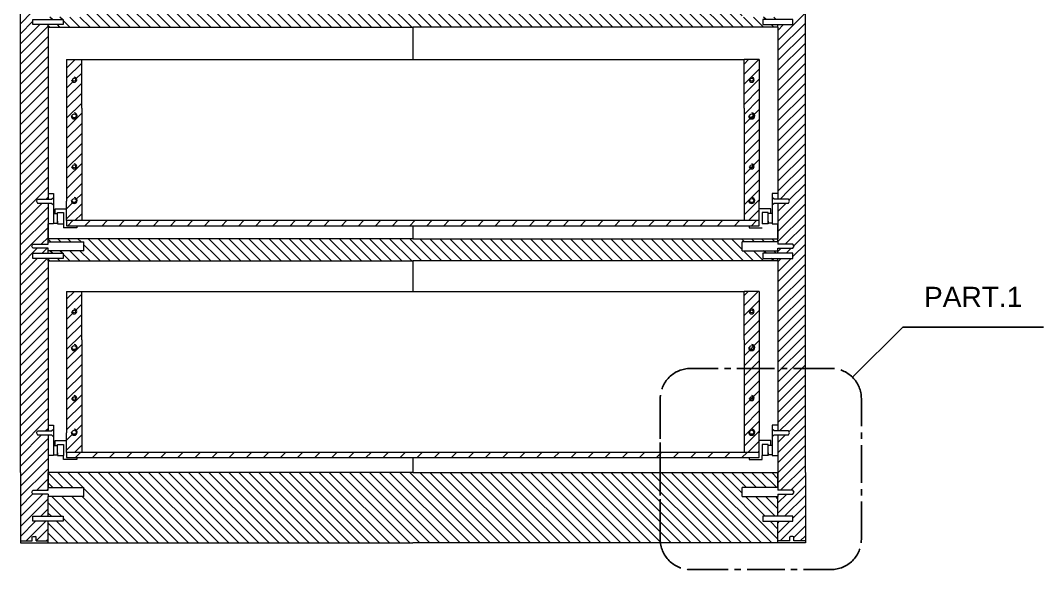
# Model space of a CAD drawing. Header units: millimetres. Extents: x -1335 to 2991, y -7 to 1980.
# Drawn here: x 1386.3 to 1488, y 1447.7 to 1502.4 of the extents above; entities that cross this region are included whole.
import ezdxf
from ezdxf.enums import TextEntityAlignment as Align

# ---------------------------------------------------------------- set-up
doc = ezdxf.new("R2010")
doc.units = ezdxf.units.MM
doc.linetypes.add('CENTER2', pattern=[1.125, 0.75, -0.125, 0.125, -0.125])
doc.layers.get('0').update_dxf_attribs({"color": 8})
doc.layers.add('A-SECT A-MCUT', color=7, linetype='Continuous', lineweight=35)
doc.layers.add('Campiture', color=1, linetype='Continuous')
doc.layers.add('Incastri', color=4, linetype='Continuous')
doc.styles.add('ARIAL', font='Arial.ttf')
pattern_1 = [(45, (952.657, 1390.4219), (-0.85, 0.85), [])]

# ---------------------------------------------------------------- blocks, each defined once
blk = doc.blocks.new('retino 2')
at = {"color": 175, "linetype": 'Continuous'}
for p, q in [((510.41, 33.59), (508.94, 35.06)), ((511.41, 33.59), (509.91, 35.09)), ((512.41, 33.59), (510.91, 35.09)), ((518.91, 28.09), (511.91, 35.09)), ((519.91, 28.09), (512.91, 35.09)), ((520.91, 28.09), (513.91, 35.09)), ((521.91, 28.09), (514.91, 35.09)), ((522.91, 28.09), (515.91, 35.09)), ((523.91, 28.09), (516.91, 35.09)), ((524.91, 28.09), (517.91, 35.09)), ((525.91, 28.09), (518.91, 35.09)), ((526.91, 28.09), (519.91, 35.09)), ((527.91, 28.09), (520.91, 35.09)), ((528.91, 28.09), (521.91, 35.09)), ((529.91, 28.09), (522.91, 35.09)), ((530.91, 28.09), (523.91, 35.09)), ((531.91, 28.09), (524.91, 35.09)), ((532.91, 28.09), (525.91, 35.09)), ((533.91, 28.09), (526.91, 35.09)), ((534.91, 28.09), (527.91, 35.09)), ((535.91, 28.09), (528.91, 35.09)), ((536.91, 28.09), (529.91, 35.09)), ((537.91, 28.09), (530.91, 35.09)), ((538.91, 28.09), (531.91, 35.09)), ((539.91, 28.09), (532.91, 35.09)), ((540.91, 28.09), (533.91, 35.09)), ((541.91, 28.09), (534.91, 35.09)), ((542.91, 28.09), (535.91, 35.09)), ((543.91, 28.09), (536.91, 35.09)), ((544.91, 28.09), (537.91, 35.09)), ((545.91, 28.09), (538.91, 35.09)), ((546.91, 28.09), (539.91, 35.09)), ((547.91, 28.09), (540.91, 35.09)), ((548.91, 28.09), (541.91, 35.09)), ((549.91, 28.09), (542.91, 35.09)), ((550.91, 28.09), (543.91, 35.09)), ((551.91, 28.09), (544.91, 35.09)), ((552.91, 28.09), (545.91, 35.09)), ((553.91, 28.09), (546.91, 35.09)), ((554.91, 28.09), (547.91, 35.09)), ((555.91, 28.09), (548.91, 35.09)), ((556.91, 28.09), (549.91, 35.09)), ((557.91, 28.09), (550.91, 35.09)), ((558.91, 28.09), (551.91, 35.09)), ((559.91, 28.09), (552.91, 35.09)), ((560.91, 28.09), (553.91, 35.09)), ((561.91, 28.09), (554.91, 35.09)), ((562.91, 28.09), (555.91, 35.09)), ((563.91, 28.09), (556.91, 35.09)), ((564.91, 28.09), (557.91, 35.09)), ((565.91, 28.09), (558.91, 35.09)), ((566.91, 28.09), (559.91, 35.09)), ((567.91, 28.09), (560.91, 35.09)), ((568.91, 28.09), (561.91, 35.09)), ((569.91, 28.09), (562.91, 35.09)), ((570.91, 28.09), (563.91, 35.09)), ((571.91, 28.09), (564.91, 35.09)), ((572.91, 28.09), (565.91, 35.09)), ((573.91, 28.09), (566.91, 35.09)), ((574.91, 28.09), (567.91, 35.09)), ((575.91, 28.09), (568.91, 35.09)), ((576.91, 28.09), (569.91, 35.09)), ((577.91, 28.09), (570.91, 35.09)), ((578.91, 28.09), (571.91, 35.09)), ((579.91, 28.09), (572.91, 35.09)), ((580.91, 28.09), (573.91, 35.09)), ((581.53, 28.46), (574.91, 35.09)), ((577.97, 33.02), (575.91, 35.09)), ((578.41, 33.59), (576.91, 35.09)), ((579.41, 33.59), (577.91, 35.09)), ((580.41, 33.59), (578.91, 35.09)), ((581.41, 33.59), (579.91, 35.09)), ((581.53, 34.46), (580.91, 35.09)), ((509.41, 33.59), (508.94, 34.06)), ((513.91, 28.09), (509.31, 32.69)), ((514.91, 28.09), (510.31, 32.69)), ((515.91, 28.09), (511.31, 32.69)), ((516.91, 28.09), (512.31, 32.69)), ((517.91, 28.09), (512.5, 33.5)), ((580.26, 30.74), (578.31, 32.69)), ((581.26, 30.74), (579.31, 32.69)), ((581.53, 31.46), (580.31, 32.69)), ((581.53, 32.46), (581.31, 32.69)), ((510.26, 30.74), (508.94, 32.06)), ((509.26, 30.74), (508.94, 31.06)), ((512.91, 28.09), (510.44, 30.56)), ((510.91, 28.09), (508.94, 30.06)), ((511.91, 28.09), (509.76, 30.24)), ((581.53, 29.46), (580.76, 30.24)), ((509.91, 28.09), (508.94, 29.06))]:
    blk.add_line(p, q, dxfattribs=at)
blk = doc.blocks.new('retino 1')
at = {"color": 175, "linetype": 'Continuous'}
for p, q in [((318.13, 159.67), (317.86, 159.94)), ((319.13, 159.67), (318.83, 159.97)), ((320.13, 159.67), (319.83, 159.97)), ((321.13, 159.67), (320.83, 159.97)), ((324.03, 157.77), (321.83, 159.97)), ((325.03, 157.77), (322.83, 159.97)), ((326.03, 157.77), (323.83, 159.97)), ((327.03, 157.77), (324.83, 159.97)), ((328.03, 157.77), (325.83, 159.97)), ((329.03, 157.77), (326.83, 159.97)), ((330.03, 157.77), (327.83, 159.97)), ((331.03, 157.77), (328.83, 159.97)), ((332.03, 157.77), (329.83, 159.97)), ((333.03, 157.77), (330.83, 159.97)), ((334.03, 157.77), (331.83, 159.97)), ((335.03, 157.77), (332.83, 159.97)), ((336.03, 157.77), (333.83, 159.97)), ((337.03, 157.77), (334.83, 159.97)), ((338.03, 157.77), (335.83, 159.97)), ((339.03, 157.77), (336.83, 159.97)), ((340.03, 157.77), (337.83, 159.97)), ((341.03, 157.77), (338.83, 159.97)), ((342.03, 157.77), (339.83, 159.97)), ((343.03, 157.77), (340.83, 159.97)), ((344.03, 157.77), (341.83, 159.97)), ((345.03, 157.77), (342.83, 159.97)), ((346.03, 157.77), (343.83, 159.97)), ((347.03, 157.77), (344.83, 159.97)), ((348.03, 157.77), (345.83, 159.97)), ((349.03, 157.77), (346.83, 159.97)), ((350.03, 157.77), (347.83, 159.97)), ((351.03, 157.77), (348.83, 159.97)), ((352.03, 157.77), (349.83, 159.97)), ((353.03, 157.77), (350.83, 159.97)), ((354.03, 157.77), (351.83, 159.97)), ((355.03, 157.77), (352.83, 159.97)), ((356.03, 157.77), (353.83, 159.97)), ((357.03, 157.77), (354.83, 159.97)), ((358.03, 157.77), (355.83, 159.97)), ((359.03, 157.77), (356.83, 159.97)), ((360.03, 157.77), (357.83, 159.97)), ((361.03, 157.77), (358.83, 159.97)), ((362.03, 157.77), (359.83, 159.97)), ((363.03, 157.77), (360.83, 159.97)), ((364.03, 157.77), (361.83, 159.97)), ((365.03, 157.77), (362.83, 159.97)), ((366.03, 157.77), (363.83, 159.97)), ((367.03, 157.77), (364.83, 159.97)), ((368.03, 157.77), (365.83, 159.97)), ((369.03, 157.77), (366.83, 159.97)), ((370.03, 157.77), (367.83, 159.97)), ((371.03, 157.77), (368.83, 159.97)), ((372.03, 157.77), (369.83, 159.97)), ((373.03, 157.77), (370.83, 159.97)), ((374.03, 157.77), (371.83, 159.97)), ((375.03, 157.77), (372.83, 159.97)), ((376.03, 157.77), (373.83, 159.97)), ((377.03, 157.77), (374.83, 159.97)), ((378.03, 157.77), (375.83, 159.97)), ((379.03, 157.77), (376.83, 159.97)), ((380.03, 157.77), (377.83, 159.97)), ((381.03, 157.77), (378.83, 159.97)), ((382.03, 157.77), (379.83, 159.97)), ((383.03, 157.77), (380.83, 159.97)), ((384.03, 157.77), (381.83, 159.97)), ((385.03, 157.77), (382.83, 159.97)), ((386.03, 157.77), (383.83, 159.97)), ((387.03, 157.77), (384.83, 159.97)), ((386.89, 158.9), (385.83, 159.97)), ((387.13, 159.67), (386.83, 159.97)), ((388.13, 159.67), (387.83, 159.97)), ((389.13, 159.67), (388.83, 159.97)), ((390.13, 159.67), (389.83, 159.97)), ((318.28, 158.52), (318.03, 158.77)), ((319.28, 158.52), (319.03, 158.77)), ((321.03, 157.77), (320.03, 158.77)), ((322.03, 157.77), (321.03, 158.77)), ((323.03, 157.77), (321.42, 159.38)), ((388.03, 157.77), (387.03, 158.77)), ((389.03, 157.77), (388.03, 158.77)), ((389.28, 158.52), (389.03, 158.77)), ((390.28, 158.52), (390.03, 158.77)), ((318.03, 157.77), (317.86, 157.94)), ((319.03, 157.77), (318.78, 158.02)), ((320.03, 157.77), (319.36, 158.44)), ((390.03, 157.77), (389.78, 158.02))]:
    blk.add_line(p, q, dxfattribs=at)

msp = doc.modelspace()

# ---------------------------------------------------------------- hatches: boundary and pattern name
at = {"layer": 'Campiture'}
h = msp.add_hatch(dxfattribs=at)
h.set_pattern_fill('JIS_WOOD', color=256, scale=1.7)
h.set_pattern_definition(pattern_1)
h.paths.add_polyline_path([(1459.74, 1482.44), (1458.74, 1482.44), (1458.24, 1482.44), (1392.35, 1482.44), (1391.85, 1482.44), (1390.85, 1482.44), (1390.85, 1482.34), (1390.85, 1481.94), (1459.74, 1481.94)])
h = msp.add_hatch(dxfattribs=at)
h.set_pattern_fill('JIS_WOOD', color=256, scale=1.7)
h.set_pattern_definition(pattern_1)
h.paths.add_polyline_path([(1392.35, 1459.39), (1391.85, 1459.39), (1390.85, 1459.39), (1390.85, 1459.09), (1390.85, 1458.89), (1459.74, 1458.89), (1459.74, 1459.39), (1458.74, 1459.39), (1458.24, 1459.39)])

# ---------------------------------------------------------------- linework, layer by layer
for p, q in [((1386.26, 1457.39), (1386.26, 1550.39)), ((1464.34, 1457.39), (1464.34, 1550.39)), ((1389, 1501.69), (1389, 1501.94)), ((1389, 1501.69), (1389, 1501.94)), ((1389, 1501.69), (1425.3, 1501.69)), ((1389, 1501.69), (1389, 1485.14)), ((1461.59, 1501.69), (1425.3, 1501.69)), ((1425.3, 1501.69), (1425.3, 1498.46)), ((1461.59, 1501.69), (1461.59, 1501.94)), ((1461.59, 1501.69), (1461.59, 1501.94)), ((1461.59, 1501.69), (1461.59, 1485.54)), ((1390.85, 1498.46), (1392.35, 1498.46)), ((1390.85, 1498.46), (1390.85, 1484.39)), ((1392.35, 1493.64), (1392.35, 1498.46)), ((1392.35, 1498.46), (1458.24, 1498.46)), ((1459.74, 1498.46), (1458.24, 1498.46)), ((1458.24, 1493.64), (1458.24, 1498.46)), ((1459.74, 1498.46), (1459.74, 1484.39)), ((1392.35, 1493.64), (1392.35, 1482.84)), ((1458.24, 1493.64), (1458.24, 1482.84)), ((1389, 1485.14), (1389, 1484.57)), ((1389, 1485.14), (1389.55, 1485.14)), ((1389.55, 1485.14), (1389.55, 1482.14)), ((1461.04, 1485.14), (1461.04, 1482.14)), ((1461.59, 1485.14), (1461.04, 1485.14)), ((1461.59, 1485.54), (1461.59, 1485.14)), ((1461.59, 1485.14), (1461.59, 1484.57)), ((1389, 1484.17), (1389, 1480.64)), ((1390.85, 1482.44), (1390.85, 1484.39)), ((1459.74, 1482.44), (1459.74, 1484.39)), ((1461.59, 1484.17), (1461.59, 1480.64)), ((1389.55, 1483.14), (1389.95, 1483.14)), ((1389.7, 1483.14), (1389.7, 1483.63)), ((1389.7, 1483.63), (1390.85, 1483.63)), ((1389.95, 1482.39), (1389.95, 1483.24)), ((1389.95, 1482.14), (1389.95, 1483.24)), ((1389.95, 1483.24), (1390.55, 1483.24)), ((1390.55, 1483.24), (1390.55, 1482.14)), ((1392.35, 1482.84), (1392.35, 1482.64)), ((1458.24, 1482.84), (1458.24, 1482.64)), ((1460.89, 1483.63), (1459.74, 1483.63)), ((1460.04, 1483.24), (1460.04, 1482.14)), ((1460.64, 1483.24), (1460.04, 1483.24)), ((1460.64, 1482.39), (1460.64, 1483.24)), ((1460.64, 1482.14), (1460.64, 1483.24)), ((1461.04, 1483.14), (1460.64, 1483.14)), ((1460.89, 1483.14), (1460.89, 1483.63)), ((1389.55, 1482.14), (1389, 1482.14)), ((1389, 1480.64), (1389, 1482.14)), ((1389.55, 1482.14), (1389.55, 1482.19)), ((1389.55, 1482.19), (1389.95, 1482.19)), ((1389.95, 1482.39), (1389.95, 1482.14)), ((1389.95, 1482.14), (1390.55, 1482.14)), ((1390.55, 1482.14), (1390.55, 1481.74)), ((1391.85, 1481.74), (1390.55, 1481.74)), ((1391.85, 1481.94), (1391.85, 1481.74)), ((1392.35, 1482.64), (1392.35, 1482.44)), ((1425.3, 1481.94), (1425.3, 1480.64)), ((1458.24, 1482.64), (1458.24, 1482.44)), ((1458.74, 1481.94), (1458.74, 1481.74)), ((1458.74, 1481.74), (1460.04, 1481.74)), ((1460.64, 1482.14), (1460.04, 1482.14)), ((1460.64, 1482.39), (1460.64, 1482.14)), ((1461.04, 1482.19), (1460.64, 1482.19)), ((1461.04, 1482.14), (1461.59, 1482.14)), ((1461.59, 1480.64), (1461.59, 1482.14)), ((1425.3, 1480.64), (1389, 1480.64)), ((1389, 1480.34), (1389, 1480.64)), ((1425.3, 1480.64), (1461.59, 1480.64)), ((1461.59, 1480.34), (1461.59, 1480.64)), ((1389, 1480.09), (1389, 1480.34)), ((1389, 1479.44), (1389, 1479.69)), ((1461.59, 1480.34), (1461.59, 1480.09)), ((1461.59, 1479.44), (1461.59, 1479.69)), ((1389, 1479.19), (1389, 1479.44)), ((1389, 1478.44), (1389, 1478.69)), ((1389, 1478.44), (1389, 1478.69)), ((1461.59, 1479.19), (1461.59, 1479.44)), ((1461.59, 1478.44), (1461.59, 1478.69)), ((1461.59, 1478.44), (1461.59, 1478.69)), ((1389, 1478.44), (1425.3, 1478.44)), ((1389, 1478.44), (1389, 1462.09)), ((1461.59, 1478.44), (1425.3, 1478.44)), ((1425.3, 1478.44), (1425.3, 1475.41)), ((1461.59, 1478.44), (1461.59, 1462.09)), ((1390.85, 1475.41), (1392.35, 1475.41)), ((1390.85, 1475.41), (1390.85, 1461.34)), ((1392.35, 1470.59), (1392.35, 1475.41)), ((1392.35, 1475.41), (1458.24, 1475.41)), ((1459.74, 1475.41), (1458.24, 1475.41)), ((1458.24, 1470.59), (1458.24, 1475.41)), ((1459.74, 1475.41), (1459.74, 1461.34)), ((1392.35, 1470.59), (1392.35, 1459.79)), ((1458.24, 1470.59), (1458.24, 1459.79)), ((1389, 1462.09), (1389, 1461.52)), ((1389, 1462.09), (1389.55, 1462.09)), ((1389.55, 1462.09), (1389.55, 1459.09)), ((1390.85, 1459.39), (1390.85, 1461.34)), ((1459.74, 1459.39), (1459.74, 1461.34)), ((1461.04, 1462.09), (1461.04, 1459.09)), ((1461.59, 1462.09), (1461.04, 1462.09)), ((1461.59, 1462.09), (1461.59, 1461.52)), ((1389, 1461.12), (1389, 1457.39)), ((1389.7, 1460.09), (1389.7, 1460.58)), ((1389.7, 1460.58), (1390.85, 1460.58)), ((1460.89, 1460.58), (1459.74, 1460.58)), ((1460.89, 1460.09), (1460.89, 1460.58)), ((1461.59, 1461.12), (1461.59, 1457.39)), ((1389.55, 1460.09), (1389.95, 1460.09)), ((1389.95, 1459.34), (1389.95, 1460.19)), ((1389.95, 1459.09), (1389.95, 1460.19)), ((1389.95, 1460.19), (1390.55, 1460.19)), ((1389.95, 1459.34), (1389.95, 1459.09)), ((1390.55, 1460.19), (1390.55, 1459.09)), ((1392.35, 1459.79), (1392.35, 1459.59)), ((1392.35, 1459.59), (1392.35, 1459.39)), ((1458.24, 1459.79), (1458.24, 1459.59)), ((1458.24, 1459.59), (1458.24, 1459.39)), ((1460.04, 1460.19), (1460.04, 1459.09)), ((1460.64, 1460.19), (1460.04, 1460.19)), ((1460.64, 1459.34), (1460.64, 1460.19)), ((1460.64, 1459.09), (1460.64, 1460.19)), ((1461.04, 1460.09), (1460.64, 1460.09)), ((1460.64, 1459.34), (1460.64, 1459.09)), ((1389.55, 1459.09), (1389, 1459.09)), ((1389.55, 1459.09), (1389.55, 1459.14)), ((1389.55, 1459.14), (1389.95, 1459.14)), ((1389.95, 1459.09), (1390.55, 1459.09)), ((1390.55, 1458.69), (1390.55, 1459.09)), ((1391.85, 1458.69), (1390.55, 1458.69)), ((1391.85, 1458.89), (1391.85, 1458.69)), ((1425.3, 1458.89), (1425.3, 1457.39)), ((1458.74, 1458.89), (1458.74, 1458.69)), ((1458.74, 1458.69), (1460.04, 1458.69)), ((1460.04, 1458.69), (1460.04, 1459.09)), ((1460.64, 1459.09), (1460.04, 1459.09)), ((1461.04, 1459.14), (1460.64, 1459.14)), ((1461.04, 1459.09), (1461.59, 1459.09)), ((1386.26, 1457.39), (1386.26, 1450.39)), ((1389, 1455.89), (1389, 1457.39)), ((1425.3, 1457.39), (1389, 1457.39)), ((1389, 1457.39), (1389, 1455.89)), ((1425.3, 1457.39), (1461.59, 1457.39)), ((1461.59, 1455.89), (1461.59, 1457.39)), ((1461.59, 1457.39), (1461.59, 1455.89)), ((1464.34, 1457.39), (1464.34, 1450.39)), ((1389, 1455.64), (1389, 1455.89)), ((1389, 1455.24), (1389, 1454.99)), ((1461.59, 1455.89), (1461.59, 1455.64)), ((1461.59, 1455.24), (1461.59, 1454.99)), ((1389, 1453.04), (1389, 1454.99)), ((1461.59, 1453.04), (1461.59, 1454.99)), ((1389, 1450.39), (1389, 1452.54)), ((1461.59, 1450.39), (1461.59, 1452.54)), ((1386.26, 1450.39), (1389, 1450.39)), ((1389, 1450.39), (1425.3, 1450.39)), ((1461.59, 1450.39), (1425.3, 1450.39)), ((1464.34, 1450.39), (1461.59, 1450.39))]:
    msp.add_line(p, q)
at = {"color": 175, "linetype": 'Continuous'}
for p, q in [((1388.77, 1485.54), (1389, 1485.77)), ((1388.81, 1484.57), (1389, 1484.77)), ((1459.67, 1482.44), (1459.74, 1482.51)), ((1461.57, 1480.34), (1461.59, 1480.36)), ((1388.72, 1462.49), (1389, 1462.77)), ((1388.76, 1461.52), (1389, 1461.77)), ((1459.62, 1459.39), (1459.74, 1459.51)), ((1388.87, 1455.64), (1389, 1455.77))]:
    msp.add_line(p, q, dxfattribs=at)
for points in [[(1459.74, 1482.44), (1458.74, 1482.44), (1458.24, 1482.44), (1392.35, 1482.44), (1391.85, 1482.44), (1390.85, 1482.44), (1390.85, 1482.34), (1390.85, 1481.94), (1459.74, 1481.94)], [(1391.85, 1459.39), (1390.85, 1459.39), (1390.85, 1459.09), (1390.85, 1458.89), (1459.74, 1458.89), (1459.74, 1459.39), (1458.74, 1459.39), (1458.24, 1459.39), (1392.35, 1459.39)]]:
    msp.add_lwpolyline(points, close=True)
at = {"layer": 'A-SECT A-MCUT'}
for q in [(1469.02, 1466.86), (1488.02, 1471.86)]:
    msp.add_line((1474.02, 1471.86), q, dxfattribs=at)
at = {"layer": 'A-SECT A-MCUT', "linetype": 'CENTER2', "ltscale": 5}
msp.add_lwpolyline([(1449.9, 1450.74, 0.414214), (1452.9, 1447.74), (1466.9, 1447.74, 0.414214), (1469.9, 1450.74), (1469.9, 1464.74, 0.414214), (1466.9, 1467.74), (1452.9, 1467.74, 0.414214), (1449.9, 1464.74), (1449.9, 1450.74), (1449.9, 1464.74)], format="xyb", dxfattribs=at)
at = {"layer": 'Campiture', "linetype": 'Continuous'}
for p, q in [((1386.26, 1502.02), (1387.4, 1503.17)), ((1461.59, 1500.36), (1464.34, 1503.1)), ((1386.26, 1501.02), (1387.5, 1502.27)), ((1461.59, 1499.36), (1464.34, 1502.1)), ((1386.26, 1500.02), (1388.17, 1501.94)), ((1386.26, 1499.02), (1389, 1501.77)), ((1461.59, 1501.36), (1462.17, 1501.94)), ((1461.59, 1498.36), (1464.34, 1501.1)), ((1386.26, 1498.02), (1389, 1500.77)), ((1461.59, 1497.36), (1464.34, 1500.1)), ((1386.26, 1497.02), (1389, 1499.77)), ((1461.59, 1496.36), (1464.34, 1499.1)), ((1386.26, 1496.02), (1389, 1498.77)), ((1390.85, 1497.62), (1391.69, 1498.46)), ((1390.85, 1496.62), (1392.35, 1498.12)), ((1458.24, 1498.01), (1458.69, 1498.46)), ((1458.24, 1497.01), (1459.69, 1498.46)), ((1461.59, 1495.36), (1464.34, 1498.1)), ((1386.26, 1495.02), (1389, 1497.77)), ((1391.78, 1496.55), (1392.35, 1497.12)), ((1458.24, 1496.01), (1459.74, 1497.51)), ((1461.59, 1494.36), (1464.34, 1497.1)), ((1386.26, 1494.02), (1389, 1496.77)), ((1390.85, 1495.62), (1391.51, 1496.28)), ((1390.85, 1494.62), (1392.35, 1496.12)), ((1458.24, 1495.01), (1459.74, 1496.51)), ((1461.59, 1493.36), (1464.34, 1496.1)), ((1386.26, 1493.02), (1389, 1495.77)), ((1390.85, 1493.62), (1392.35, 1495.12)), ((1458.24, 1494.01), (1459.74, 1495.51)), ((1461.59, 1492.36), (1464.34, 1495.1)), ((1386.26, 1492.02), (1389, 1494.77)), ((1390.85, 1492.62), (1392.35, 1494.12)), ((1458.24, 1493.01), (1459.74, 1494.51)), ((1461.59, 1491.36), (1464.34, 1494.1)), ((1386.26, 1491.02), (1389, 1493.77)), ((1390.85, 1491.62), (1392.35, 1493.12)), ((1458.24, 1492.01), (1459.74, 1493.51)), ((1461.59, 1490.36), (1464.34, 1493.1)), ((1386.26, 1490.02), (1389, 1492.77)), ((1390.85, 1490.62), (1392.35, 1492.12)), ((1458.24, 1491.01), (1459.74, 1492.51)), ((1461.59, 1489.36), (1464.34, 1492.1)), ((1386.26, 1489.02), (1389, 1491.77)), ((1390.85, 1489.62), (1392.35, 1491.12)), ((1458.24, 1490.01), (1459.74, 1491.51)), ((1461.59, 1488.36), (1464.34, 1491.1)), ((1386.26, 1488.02), (1389, 1490.77)), ((1390.85, 1488.62), (1392.35, 1490.12)), ((1458.24, 1489.01), (1459.74, 1490.51)), ((1461.59, 1487.36), (1464.34, 1490.1)), ((1386.26, 1487.02), (1389, 1489.77)), ((1390.85, 1487.62), (1392.35, 1489.12)), ((1458.24, 1488.01), (1459.74, 1489.51)), ((1461.59, 1486.36), (1464.34, 1489.1)), ((1386.26, 1486.02), (1389, 1488.77)), ((1386.26, 1485.02), (1389, 1487.77)), ((1390.85, 1486.62), (1392.35, 1488.12)), ((1458.24, 1487.01), (1459.74, 1488.51)), ((1461.59, 1485.36), (1464.34, 1488.1)), ((1386.26, 1484.02), (1389, 1486.77)), ((1390.85, 1485.62), (1392.35, 1487.12)), ((1458.24, 1486.01), (1459.74, 1487.51)), ((1462.69, 1485.46), (1464.34, 1487.1)), ((1390.85, 1484.62), (1392.35, 1486.12)), ((1458.24, 1485.01), (1459.74, 1486.51)), ((1462.7, 1484.47), (1464.34, 1486.1)), ((1386.26, 1483.02), (1388.77, 1485.54)), ((1391.78, 1484.54), (1392.35, 1485.12)), ((1458.24, 1484.01), (1459.74, 1485.51)), ((1461.59, 1482.36), (1464.34, 1485.1)), ((1461.84, 1484.57), (1462.69, 1485.46)), ((1386.26, 1482.02), (1388.41, 1484.17)), ((1386.26, 1481.02), (1389, 1483.77)), ((1390.85, 1483.62), (1391.5, 1484.27)), ((1390.85, 1482.62), (1392.35, 1484.12)), ((1458.24, 1483.01), (1459.74, 1484.51)), ((1461.59, 1483.36), (1462.41, 1484.17)), ((1461.59, 1481.36), (1464.34, 1484.1)), ((1386.26, 1480.02), (1389, 1482.77)), ((1391.67, 1482.44), (1392.35, 1483.12)), ((1458.67, 1482.44), (1459.74, 1483.51)), ((1461.59, 1480.36), (1464.34, 1483.1)), ((1386.26, 1479.02), (1389, 1481.77)), ((1462.32, 1480.09), (1464.34, 1482.1)), ((1388.32, 1480.09), (1389, 1480.77)), ((1463.18, 1479.94), (1464.34, 1481.1)), ((1386.26, 1478.02), (1387.92, 1479.69)), ((1388.42, 1479.19), (1388.92, 1479.69)), ((1461.59, 1479.36), (1461.92, 1479.69)), ((1462.42, 1479.19), (1462.92, 1479.69)), ((1463.09, 1478.86), (1464.34, 1480.1)), ((1386.26, 1477.02), (1387.92, 1478.69)), ((1386.26, 1476.02), (1388.92, 1478.69)), ((1461.59, 1476.36), (1464.34, 1479.1)), ((1461.59, 1478.36), (1461.92, 1478.69)), ((1461.59, 1477.36), (1462.92, 1478.69)), ((1386.26, 1475.02), (1389, 1477.77)), ((1461.59, 1475.36), (1464.34, 1478.1)), ((1386.26, 1474.02), (1389, 1476.77)), ((1461.59, 1474.36), (1464.34, 1477.1)), ((1386.26, 1473.02), (1389, 1475.77)), ((1461.59, 1473.36), (1464.34, 1476.1)), ((1386.26, 1472.02), (1389, 1474.77)), ((1390.85, 1474.62), (1391.64, 1475.41)), ((1390.85, 1473.62), (1392.35, 1475.12)), ((1458.24, 1475.01), (1458.64, 1475.41)), ((1458.24, 1474.01), (1459.64, 1475.41)), ((1461.59, 1472.36), (1464.34, 1475.1)), ((1386.26, 1471.02), (1389, 1473.77)), ((1391.76, 1473.53), (1392.35, 1474.12)), ((1458.24, 1473.01), (1459.74, 1474.51)), ((1461.59, 1471.36), (1464.34, 1474.1)), ((1386.26, 1470.02), (1389, 1472.77)), ((1390.85, 1472.62), (1391.48, 1473.25)), ((1390.85, 1471.62), (1392.35, 1473.12)), ((1458.24, 1472.01), (1459.74, 1473.51)), ((1458.24, 1471.01), (1459.74, 1472.51)), ((1461.59, 1470.36), (1464.34, 1473.1)), ((1386.26, 1469.02), (1389, 1471.77)), ((1390.85, 1470.62), (1392.35, 1472.12)), ((1458.24, 1470.01), (1459.74, 1471.51)), ((1461.59, 1469.36), (1464.34, 1472.1)), ((1386.26, 1468.02), (1389, 1470.77)), ((1390.85, 1469.62), (1392.35, 1471.12)), ((1458.24, 1469.01), (1459.74, 1470.51)), ((1461.59, 1468.36), (1464.34, 1471.1)), ((1386.26, 1467.02), (1389, 1469.77)), ((1390.85, 1468.62), (1392.35, 1470.12)), ((1458.24, 1468.01), (1459.74, 1469.51)), ((1461.59, 1467.36), (1464.34, 1470.1)), ((1386.26, 1466.02), (1389, 1468.77)), ((1390.85, 1467.62), (1392.35, 1469.12)), ((1458.24, 1467.01), (1459.74, 1468.51)), ((1461.59, 1466.36), (1464.34, 1469.1)), ((1386.26, 1465.02), (1389, 1467.77)), ((1390.85, 1466.62), (1392.35, 1468.12)), ((1458.24, 1466.01), (1459.74, 1467.51)), ((1461.59, 1465.36), (1464.34, 1468.1)), ((1386.26, 1464.02), (1389, 1466.77)), ((1390.85, 1465.62), (1392.35, 1467.12)), ((1458.24, 1465.01), (1459.74, 1466.51)), ((1461.59, 1464.36), (1464.34, 1467.1)), ((1386.26, 1463.02), (1389, 1465.77)), ((1390.85, 1464.62), (1392.35, 1466.12)), ((1458.24, 1464.01), (1459.74, 1465.51)), ((1461.59, 1463.36), (1464.34, 1466.1)), ((1386.26, 1462.02), (1389, 1464.77)), ((1390.85, 1463.62), (1392.35, 1465.12)), ((1458.24, 1463.01), (1459.74, 1464.51)), ((1461.59, 1462.36), (1464.34, 1465.1)), ((1386.26, 1461.02), (1389, 1463.77)), ((1390.85, 1462.62), (1392.35, 1464.12)), ((1458.24, 1462.01), (1459.74, 1463.51)), ((1462.67, 1462.44), (1464.34, 1464.1)), ((1386.26, 1460.02), (1388.72, 1462.49)), ((1390.85, 1461.62), (1392.35, 1463.12)), ((1458.24, 1461.01), (1459.74, 1462.51)), ((1461.76, 1461.52), (1462.67, 1462.44)), ((1462.69, 1461.45), (1464.34, 1463.1)), ((1391.75, 1461.52), (1392.35, 1462.12)), ((1458.24, 1460.01), (1459.74, 1461.51)), ((1461.59, 1459.36), (1464.34, 1462.1)), ((1386.26, 1459.02), (1388.36, 1461.12)), ((1386.26, 1458.02), (1389, 1460.77)), ((1390.85, 1460.62), (1391.47, 1461.24)), ((1390.85, 1459.62), (1392.35, 1461.12)), ((1458.62, 1459.39), (1459.74, 1460.51)), ((1461.59, 1460.36), (1462.36, 1461.12)), ((1461.59, 1458.36), (1464.34, 1461.1)), ((1386.26, 1457.02), (1389, 1459.77)), ((1391.62, 1459.39), (1392.35, 1460.12)), ((1461.59, 1457.36), (1464.34, 1460.1)), ((1386.26, 1456.02), (1389, 1458.77)), ((1461.59, 1456.36), (1464.34, 1459.1)), ((1386.26, 1455.02), (1389, 1457.77)), ((1461.87, 1455.64), (1464.34, 1458.1)), ((1387.87, 1455.64), (1389, 1456.77)), ((1462.87, 1455.64), (1464.34, 1457.1)), ((1386.26, 1454.02), (1387.49, 1455.26)), ((1386.26, 1453.02), (1388.47, 1455.24)), ((1461.59, 1453.36), (1464.34, 1456.1)), ((1461.59, 1454.36), (1462.47, 1455.24)), ((1386.26, 1452.02), (1389, 1454.77)), ((1462.27, 1453.04), (1464.34, 1455.1)), ((1388.27, 1453.04), (1389, 1453.77)), ((1463.09, 1452.86), (1464.34, 1454.1)), ((1386.26, 1451.02), (1387.77, 1452.54)), ((1386.82, 1450.59), (1388.77, 1452.54)), ((1461.59, 1452.36), (1461.77, 1452.54)), ((1461.59, 1451.36), (1462.77, 1452.54)), ((1461.82, 1450.59), (1464.34, 1453.1)), ((1387.83, 1450.6), (1389, 1451.77)), ((1463.17, 1450.93), (1464.34, 1452.1)), ((1388.82, 1450.59), (1389, 1450.77)), ((1463.82, 1450.59), (1464.34, 1451.1))]:
    msp.add_line(p, q, dxfattribs=at)
at = {"layer": 'Incastri'}
for p, q in [((1387.39, 1479.89), (1387.5, 1480.09)), ((1387.5, 1479.69), (1387.39, 1479.89)), ((1387.5, 1480.09), (1389, 1480.09)), ((1389, 1479.69), (1387.5, 1479.69)), ((1389, 1480.34), (1391.56, 1480.34)), ((1391.56, 1480.34), (1392.34, 1480.34)), ((1392.34, 1480.34), (1392.56, 1480.34)), ((1392.56, 1479.44), (1392.56, 1480.34)), ((1458.25, 1480.34), (1458.03, 1480.34)), ((1458.03, 1479.44), (1458.03, 1480.34)), ((1459.04, 1480.34), (1458.25, 1480.34)), ((1461.59, 1480.34), (1459.04, 1480.34)), ((1463.09, 1480.09), (1461.59, 1480.09)), ((1461.59, 1479.69), (1463.09, 1479.69)), ((1463.21, 1479.89), (1463.09, 1480.09)), ((1463.09, 1479.69), (1463.21, 1479.89)), ((1392.56, 1479.44), (1389, 1479.44)), ((1458.03, 1479.44), (1461.59, 1479.44)), ((1387.39, 1455.44), (1387.5, 1455.64)), ((1387.5, 1455.24), (1387.39, 1455.44)), ((1387.5, 1455.64), (1389, 1455.64)), ((1389, 1455.24), (1387.5, 1455.24)), ((1389, 1455.89), (1391.56, 1455.89)), ((1391.56, 1455.89), (1392.34, 1455.89)), ((1392.34, 1455.89), (1392.56, 1455.89)), ((1392.56, 1454.99), (1392.56, 1455.89)), ((1458.25, 1455.89), (1458.03, 1455.89)), ((1458.03, 1454.99), (1458.03, 1455.89)), ((1459.04, 1455.89), (1458.25, 1455.89)), ((1461.59, 1455.89), (1459.04, 1455.89)), ((1463.09, 1455.64), (1461.59, 1455.64)), ((1461.59, 1455.24), (1463.09, 1455.24)), ((1463.21, 1455.44), (1463.09, 1455.64)), ((1463.09, 1455.24), (1463.21, 1455.44)), ((1392.56, 1454.99), (1389, 1454.99)), ((1458.03, 1454.99), (1461.59, 1454.99)), ((1386.26, 1450.59), (1387.43, 1450.59)), ((1387.43, 1450.99), (1387.52, 1451.04)), ((1387.43, 1450.59), (1387.43, 1450.99)), ((1387.52, 1451.04), (1387.74, 1451.04)), ((1387.83, 1450.99), (1387.74, 1451.04)), ((1387.83, 1450.59), (1387.83, 1450.99)), ((1387.83, 1450.59), (1389, 1450.59)), ((1462.77, 1450.59), (1461.59, 1450.59)), ((1462.77, 1450.99), (1462.85, 1451.04)), ((1462.77, 1450.59), (1462.77, 1450.99)), ((1463.08, 1451.04), (1462.85, 1451.04)), ((1463.17, 1450.99), (1463.08, 1451.04)), ((1463.17, 1450.59), (1463.17, 1450.99)), ((1464.34, 1450.59), (1463.17, 1450.59))]:
    msp.add_line(p, q, dxfattribs=at)
for points in [[(1390.4, 1501.94), (1388.5, 1501.94), (1387.6, 1501.94), (1387.5, 1501.94), (1387.5, 1502.04), (1387.5, 1502.34), (1387.5, 1502.44), (1387.6, 1502.44), (1390.4, 1502.44), (1390.5, 1502.44), (1390.5, 1502.34), (1390.5, 1502.04), (1390.5, 1501.94)], [(1460.19, 1501.94), (1462.09, 1501.94), (1462.99, 1501.94), (1463.09, 1501.94), (1463.09, 1502.04), (1463.09, 1502.34), (1463.09, 1502.44), (1462.99, 1502.44), (1460.19, 1502.44), (1460.09, 1502.44), (1460.09, 1502.34), (1460.09, 1502.04), (1460.09, 1501.94)], [(1390.4, 1478.69), (1388.5, 1478.69), (1387.6, 1478.69), (1387.5, 1478.69), (1387.5, 1478.79), (1387.5, 1479.09), (1387.5, 1479.19), (1387.6, 1479.19), (1390.4, 1479.19), (1390.5, 1479.19), (1390.5, 1479.09), (1390.5, 1478.79), (1390.5, 1478.69)], [(1460.19, 1478.69), (1462.09, 1478.69), (1462.99, 1478.69), (1463.09, 1478.69), (1463.09, 1478.79), (1463.09, 1479.09), (1463.09, 1479.19), (1462.99, 1479.19), (1460.19, 1479.19), (1460.09, 1479.19), (1460.09, 1479.09), (1460.09, 1478.79), (1460.09, 1478.69)], [(1390.4, 1452.54), (1388.5, 1452.54), (1387.6, 1452.54), (1387.5, 1452.54), (1387.5, 1452.64), (1387.5, 1452.94), (1387.5, 1453.04), (1387.6, 1453.04), (1390.4, 1453.04), (1390.5, 1453.04), (1390.5, 1452.94), (1390.5, 1452.64), (1390.5, 1452.54)], [(1460.19, 1452.54), (1462.09, 1452.54), (1462.99, 1452.54), (1463.09, 1452.54), (1463.09, 1452.64), (1463.09, 1452.94), (1463.09, 1453.04), (1462.99, 1453.04), (1460.19, 1453.04), (1460.09, 1453.04), (1460.09, 1452.94), (1460.09, 1452.64), (1460.09, 1452.54)]]:
    msp.add_lwpolyline(points, close=True, dxfattribs=at)
for points in [[(1387.84, 1484.37), (1387.95, 1484.57), (1388.45, 1484.57), (1388.75, 1484.57), (1389.15, 1484.57), (1389.36, 1484.57), (1389.55, 1484.75)], [(1462.64, 1484.57), (1462.14, 1484.57), (1461.84, 1484.57), (1461.44, 1484.57), (1461.23, 1484.57), (1461.04, 1484.75)], [(1387.84, 1484.37), (1387.95, 1484.17), (1388.45, 1484.17), (1388.75, 1484.17), (1389.36, 1484.17), (1389.55, 1484)], [(1461.04, 1484), (1461.23, 1484.17), (1461.84, 1484.17), (1462.14, 1484.17), (1462.64, 1484.17), (1462.76, 1484.37), (1462.64, 1484.57)], [(1387.84, 1461.32), (1387.95, 1461.52), (1388.45, 1461.52), (1388.75, 1461.52), (1389.15, 1461.52), (1389.36, 1461.52), (1389.55, 1461.7)], [(1387.84, 1461.32), (1387.95, 1461.12), (1388.45, 1461.12), (1388.75, 1461.12), (1389.36, 1461.12), (1389.55, 1460.95)], [(1462.64, 1461.52), (1462.14, 1461.52), (1461.84, 1461.52), (1461.44, 1461.52), (1461.23, 1461.52), (1461.04, 1461.7)], [(1461.04, 1460.95), (1461.23, 1461.12), (1461.84, 1461.12), (1462.14, 1461.12), (1462.64, 1461.12), (1462.76, 1461.32), (1462.64, 1461.52)]]:
    msp.add_lwpolyline(points, dxfattribs=at)
for centre, radius in [((1391.6, 1496.46), 0.15), ((1391.6, 1496.46), 0.15), ((1458.99, 1496.46), 0.15), ((1458.99, 1496.46), 0.15), ((1391.6, 1492.86), 0.2), ((1391.6, 1492.86), 0.2), ((1458.99, 1492.86), 0.2), ((1458.99, 1492.86), 0.2), ((1391.6, 1487.84), 0.15), ((1391.6, 1487.84), 0.15), ((1458.99, 1487.84), 0.15), ((1458.99, 1487.84), 0.15), ((1391.6, 1484.44), 0.2), ((1391.6, 1484.44), 0.2), ((1391.6, 1484.44), 0.2), ((1458.99, 1484.44), 0.2), ((1458.99, 1484.44), 0.2), ((1458.99, 1484.44), 0.2), ((1391.6, 1473.41), 0.15), ((1391.6, 1473.41), 0.15), ((1458.99, 1473.41), 0.15), ((1458.99, 1473.41), 0.15), ((1391.6, 1469.81), 0.2), ((1391.6, 1469.81), 0.2), ((1458.99, 1469.81), 0.2), ((1458.99, 1469.81), 0.2), ((1391.6, 1464.79), 0.15), ((1391.6, 1464.79), 0.15), ((1458.99, 1464.79), 0.15), ((1458.99, 1464.79), 0.15), ((1391.6, 1461.39), 0.2), ((1391.6, 1461.39), 0.2), ((1391.6, 1461.39), 0.2), ((1458.99, 1461.39), 0.2), ((1458.99, 1461.39), 0.2), ((1458.99, 1461.39), 0.2)]:
    msp.add_circle(centre, radius, dxfattribs=at)
for centre, radius, start, end in [((1391.6, 1496.46), 0.25, 180, 0), ((1391.6, 1496.46), 0.25, 0, 90), ((1458.99, 1496.46), 0.25, 180, 0), ((1458.99, 1496.46), 0.25, 0, 90), ((1391.6, 1492.86), 0.3, 180, 90), ((1458.99, 1492.86), 0.3, 180, 90), ((1391.6, 1487.84), 0.25, 180, 0), ((1391.6, 1487.84), 0.25, 0, 90), ((1458.99, 1487.84), 0.25, 180, 0), ((1458.99, 1487.84), 0.25, 0, 90), ((1391.6, 1484.44), 0.3, 180, 90), ((1458.99, 1484.44), 0.3, 180, 90), ((1391.6, 1473.41), 0.25, 0, 90), ((1458.99, 1473.41), 0.25, 0, 90), ((1391.6, 1473.41), 0.25, 180, 0), ((1458.99, 1473.41), 0.25, 180, 0), ((1391.6, 1469.81), 0.3, 180, 90), ((1458.99, 1469.81), 0.3, 180, 90), ((1391.6, 1464.79), 0.25, 180, 0), ((1391.6, 1464.79), 0.25, 0, 90), ((1458.99, 1464.79), 0.25, 180, 0), ((1458.99, 1464.79), 0.25, 0, 90), ((1391.6, 1461.39), 0.3, 180, 90), ((1458.99, 1461.39), 0.3, 180, 90)]:
    msp.add_arc(centre, radius, start, end, dxfattribs=at)

# ---------------------------------------------------------------- block references
at = {"layer": 'Campiture'}
for name, p in [('retino 1', (1071.15, 1343.92)), ('retino 1', (1071.15, 1320.67)), ('retino 2', (880.07, 1422.3))]:
    msp.add_blockref(name, p, dxfattribs=at)

# ---------------------------------------------------------------- texts
at = {"style": 'ARIAL'}
msp.add_attdef('PART.1', text='1', height=2, dxfattribs=at).set_placement((1481.02, 1475.86), align=Align.TOP_CENTER)

doc.saveas('drawing.dxf')
